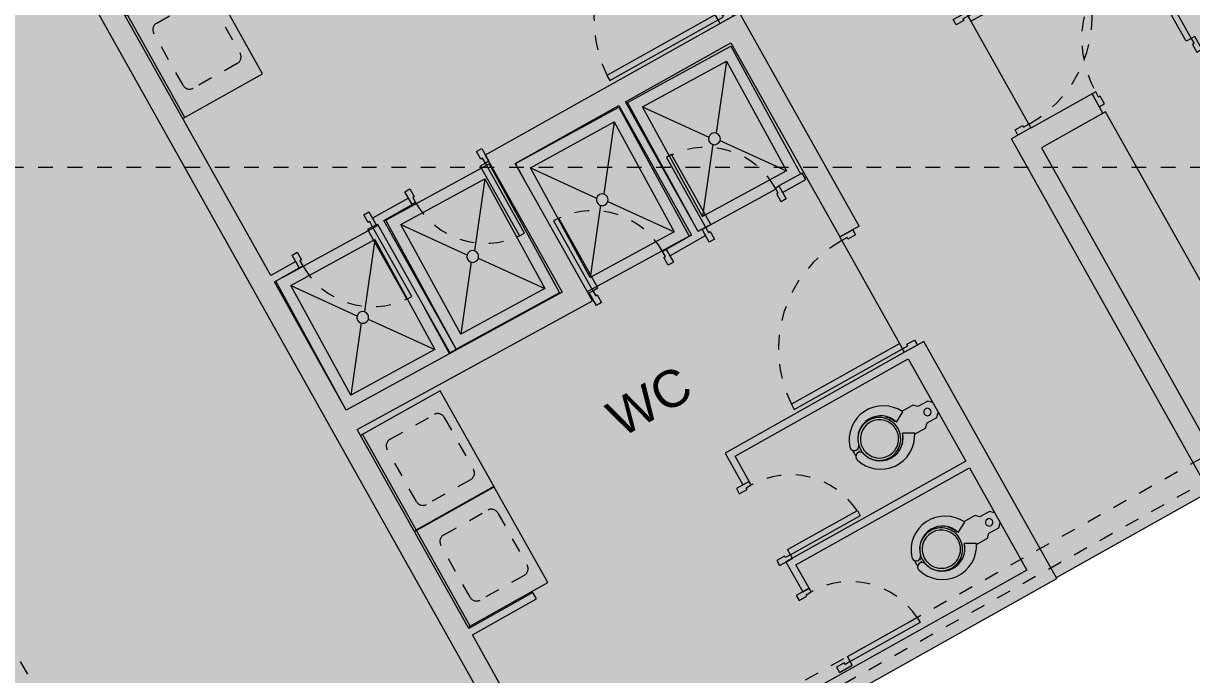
# Model space of a CAD drawing. Header units: metres. Extents: x -11.7 to 73.2, y 41.7 to 99.3.
# Drawn here: x 1.15 to 9.09, y 52.39 to 56.82 of the extents above; entities that cross this region are included whole.
import ezdxf

# ---------------------------------------------------------------- set-up
doc = ezdxf.new("R2010")
doc.units = ezdxf.units.M
for name, pattern in [('Dash dot dot', [0.020637, 0.00635, -0.004763, 0, -0.004763, 0, -0.004763]), ('LineaDiscontinua-1_5mm', [0.003, 0.0015, -0.0015]), ('LíneaDeRejilla', [0.021, 0.012, -0.003, 0.003, -0.003]), ('Oculto', [0.006, 0.004, -0.002])]:
    doc.linetypes.add(name, pattern=pattern)
for name, color, linetype, lineweight in [('A-DETL-GENF', 92, 'Continuous', 5), ('A-DETL-LNOC', 90, 'Oculto', 5), ('A-GENM', 13, 'Continuous', 5), ('A-MUEB', 31, 'Continuous', 5), ('A-MURO-ACHU', 111, 'Continuous', 9), ('A-PISO', 51, 'Continuous', 9), ('A-PISO-ACHU', 8, 'Continuous', 9), ('A-PUER', 31, 'Continuous', 5), ('A-PUER-MARC', 31, 'Continuous', 9), ('A-TEXT-NOTA', 2, 'Continuous', 5), ('A-WALL', 113, 'Continuous', 18), ('H-HID-APAR', 6, 'Continuous', 5), ('Q-CASE', 31, 'Dash dot dot', 5), ('S-REJI', 1, 'Continuous', 5)]:
    doc.layers.add(name, color=color, linetype=linetype, lineweight=lineweight)
doc.styles.add('Arial_3', font='Arial.ttf', dxfattribs={"height": 0.25})

# ---------------------------------------------------------------- blocks, each defined once
blk = doc.blocks.new('Puerta-Batiente-ConVentanaSuperior - 900x2200-HojaConDilataciones_3_-1594236-Nivel 1')
at = {"layer": 'A-PUER'}
for p, q in [((-0.382, 0.919), (-0.422, 0.919)), ((-0.422, 0.919), (-0.422, 0.075)), ((-0.382, 0.075), (-0.382, 0.919)), ((-0.422, 0.075), (-0.382, 0.075))]:
    blk.add_line(p, q, dxfattribs=at)
at = {"layer": 'A-PUER', "linetype": 'LineaDiscontinua-1_5mm'}
blk.add_arc((-0.422, 0.075), 0.844, 360, 87.28354, dxfattribs=at)
at = {"layer": 'A-PUER-MARC'}
for p, q in [((-0.45, -0.025), (-0.45, 0.075)), ((-0.45, 0.075), (-0.422, 0.075)), ((-0.422, 0.075), (-0.422, 0.035)), ((-0.422, 0.035), (-0.41, 0.035)), ((-0.41, 0.035), (-0.41, -0.025)), ((0.41, 0.035), (0.422, 0.035)), ((0.41, -0.025), (0.41, 0.035)), ((0.422, 0.035), (0.422, 0.075)), ((0.422, 0.075), (0.45, 0.075)), ((0.45, 0.075), (0.45, -0.025)), ((-0.41, -0.025), (-0.45, -0.025)), ((0.45, -0.025), (0.41, -0.025))]:
    blk.add_line(p, q, dxfattribs=at)
blk = doc.blocks.new('2D-DilatacionPuertas - Lineal-1594272-Nivel 1')
at = {"layer": 'A-GENM'}
blk.add_line((6.7158, 55.3466), (7.1285, 54.6104), dxfattribs=at)
blk = doc.blocks.new('M_Shower Stall-2D - M_Shower Stall-2D 80_100-V17-Nivel 1')
at = {"layer": 'H-HID-APAR'}
for p, q in [((0, 0), (0, 0.9993)), ((0.0559, 1), (0.7916, 1)), ((0.075, 0.925), (0.3711, 0.5289)), ((0.075, 0.075), (0.075, 0.925)), ((0.075, 0.925), (0.725, 0.925)), ((0.725, 0.925), (0.4289, 0.5289)), ((0.725, 0.925), (0.725, 0.075)), ((0.3724, 0.4724), (0.075, 0.075)), ((0.4276, 0.4724), (0.725, 0.075)), ((0.8, 0.3645), (0.8, 0)), ((0.725, 0.075), (0.075, 0.075))]:
    blk.add_line(p, q, dxfattribs=at)
for start, end in [(360, 180), (180, 360)]:
    blk.add_arc((0.4, 0.5), 0.04, start, end, dxfattribs=at)
blk = doc.blocks.new('M_Shower Stall-2D - M_Shower Stall-2D 80_100-V18-Nivel 1')
at = {"layer": 'H-HID-APAR'}
for p, q in [((0, 0), (0, 1)), ((0, 1), (0.8, 1)), ((0.8, 1), (0.8, 0)), ((0.075, 0.925), (0.3711, 0.5289)), ((0.075, 0.075), (0.075, 0.925)), ((0.075, 0.925), (0.725, 0.925)), ((0.725, 0.925), (0.4289, 0.5289)), ((0.725, 0.925), (0.725, 0.075)), ((0.3724, 0.4724), (0.075, 0.075)), ((0.4276, 0.4724), (0.725, 0.075)), ((0.8, 0), (0, 0)), ((0.725, 0.075), (0.075, 0.075))]:
    blk.add_line(p, q, dxfattribs=at)
for start, end in [(360, 180), (180, 360)]:
    blk.add_arc((0.4, 0.5), 0.04, start, end, dxfattribs=at)
blk = doc.blocks.new('M_Shower Stall-2D - M_Shower Stall-2D 80_100-V19-Nivel 1')
at = {"layer": 'H-HID-APAR'}
for p, q in [((0, 0.8669), (0, 1)), ((0, 1), (0.8, 1)), ((0.8, 1), (0.8, 0)), ((0.075, 0.925), (0.3711, 0.5289)), ((0.075, 0.075), (0.075, 0.925)), ((0.075, 0.925), (0.725, 0.925)), ((0.725, 0.925), (0.4289, 0.5289)), ((0.725, 0.925), (0.725, 0.075)), ((0.3724, 0.4724), (0.075, 0.075)), ((0.4276, 0.4724), (0.725, 0.075)), ((0.8, 0), (0.011, 0)), ((0.725, 0.075), (0.075, 0.075))]:
    blk.add_line(p, q, dxfattribs=at)
for start, end in [(360, 180), (180, 360)]:
    blk.add_arc((0.4, 0.5), 0.04, start, end, dxfattribs=at)
blk = doc.blocks.new('M_Shower Stall-2D - M_Shower Stall-2D 80_100-V20-Nivel 1')
at = {"layer": 'H-HID-APAR'}
for p, q in [((0, 0), (0, 1)), ((0, 1), (0.8, 1)), ((0.8, 1), (0.8, 0.0105)), ((0.075, 0.925), (0.3711, 0.5289)), ((0.075, 0.075), (0.075, 0.925)), ((0.075, 0.925), (0.725, 0.925)), ((0.725, 0.925), (0.4289, 0.5289)), ((0.725, 0.925), (0.725, 0.075)), ((0.3724, 0.4724), (0.075, 0.075)), ((0.4276, 0.4724), (0.725, 0.075)), ((0.6033, 0), (0.0592, 0)), ((0.725, 0.075), (0.075, 0.075))]:
    blk.add_line(p, q, dxfattribs=at)
for start, end in [(360, 180), (180, 360)]:
    blk.add_arc((0.4, 0.5), 0.04, start, end, dxfattribs=at)
blk = doc.blocks.new('Puerta-Batiente-HojaLisa - 600x1_400-1587083-Nivel 1')
at = {"layer": 'A-PUER'}
for p, q in [((-0.232, 0.569), (-0.272, 0.569)), ((-0.272, 0.569), (-0.272, 0.025)), ((-0.232, 0.025), (-0.232, 0.569)), ((-0.272, 0.025), (-0.232, 0.025))]:
    blk.add_line(p, q, dxfattribs=at)
at = {"layer": 'A-PUER', "linetype": 'LineaDiscontinua-1_5mm'}
blk.add_arc((-0.272, 0.025), 0.544, 360, 85.78327, dxfattribs=at)
at = {"layer": 'A-PUER-MARC'}
for p, q in [((-0.3, -0.075), (-0.3, 0.025)), ((-0.3, 0.025), (-0.272, 0.025)), ((-0.272, 0.025), (-0.272, -0.015)), ((0.272, -0.015), (0.272, 0.025)), ((0.272, 0.025), (0.3, 0.025)), ((0.3, 0.025), (0.3, -0.075)), ((-0.26, -0.075), (-0.3, -0.075)), ((-0.272, -0.015), (-0.26, -0.015)), ((-0.26, -0.015), (-0.26, -0.075)), ((0.26, -0.015), (0.272, -0.015)), ((0.26, -0.075), (0.26, -0.015)), ((0.3, -0.075), (0.26, -0.075))]:
    blk.add_line(p, q, dxfattribs=at)
blk = doc.blocks.new('Puerta-Batiente-HojaLisa - 600x1_400-1274801-Nivel 1')
at = {"layer": 'A-PUER'}
for p, q in [((-0.272, -0.569), (-0.272, -0.025)), ((-0.272, -0.025), (-0.232, -0.025)), ((-0.232, -0.025), (-0.232, -0.569)), ((-0.232, -0.569), (-0.272, -0.569))]:
    blk.add_line(p, q, dxfattribs=at)
at = {"layer": 'A-PUER', "linetype": 'LineaDiscontinua-1_5mm'}
blk.add_arc((-0.272, -0.025), 0.544, 274.21673, 0, dxfattribs=at)
at = {"layer": 'A-PUER-MARC'}
for p, q in [((-0.26, 0.075), (-0.3, 0.075)), ((-0.3, 0.075), (-0.3, -0.025)), ((-0.272, -0.025), (-0.272, 0.015)), ((-0.272, 0.015), (-0.26, 0.015)), ((-0.26, 0.015), (-0.26, 0.075)), ((0.3, 0.075), (0.26, 0.075)), ((0.26, 0.075), (0.26, 0.015)), ((0.26, 0.015), (0.272, 0.015)), ((0.272, 0.015), (0.272, -0.025)), ((0.3, -0.025), (0.3, 0.075)), ((-0.3, -0.025), (-0.272, -0.025)), ((0.272, -0.025), (0.3, -0.025))]:
    blk.add_line(p, q, dxfattribs=at)
blk = doc.blocks.new('M_Water Closet - Flush Valve - Floor Mounted - Public - 6_1 Lpf-V23-Nivel 1')
at = {"layer": 'H-HID-APAR'}
for p, q in [((-0.0381, 0), (-0.0635, -0.0254)), ((-0.0635, -0.0254), (-0.0635, -0.1016)), ((0.0635, -0.0254), (0.0381, 0)), ((0.0635, -0.1016), (0.0635, -0.0254)), ((-0.0635, -0.1016), (-0.0889, -0.127)), ((-0.0889, -0.127), (-0.0889, -0.2127)), ((0.0889, -0.127), (0.0635, -0.1016)), ((0.0889, -0.2127), (0.0889, -0.127)), ((-0.0429, -0.281), (-0.0825, -0.2088)), ((0.0826, -0.2088), (0.0429, -0.281)), ((-0.0063, -0.5968), (-0.0127, -0.5964))]:
    blk.add_line(p, q, dxfattribs=at)
at = {"layer": 'H-HID-APAR', "flags": 128}
for points in [[(-0.1113, -0.3249), (-0.1072, -0.3211), (-0.1025, -0.3169), (-0.0975, -0.3129), (-0.0924, -0.3091), (-0.0872, -0.3055), (-0.0818, -0.3021), (-0.0763, -0.299), (-0.0707, -0.296), (-0.065, -0.2933), (-0.0591, -0.2908), (-0.0532, -0.2886), (-0.0508, -0.2877)], [(0.0508, -0.2877), (0.0568, -0.2899), (0.0627, -0.2923), (0.0684, -0.2949), (0.0741, -0.2978), (0.0797, -0.3008), (0.0851, -0.3041), (0.0904, -0.3076), (0.0955, -0.3114), (0.1005, -0.3153), (0.1054, -0.3194), (0.11, -0.3237)], [(0.0142, -0.5962), (0.0089, -0.5967), (0.0025, -0.5969)]]:
    blk.add_lwpolyline(points, dxfattribs=at)
at = {"layer": 'H-HID-APAR'}
for centre, radius, start, end in [((0, -0.0635), 0.0254, 360, 180), ((0, -0.0635), 0.0254, 180, 360), ((0.0187, -0.4177), 0.2322, 115.8609, 252.57414), ((-0.0187, -0.4177), 0.2322, 287.42586, 64.1391), ((0.0024, -0.4294), 0.1552, 106.96329, 257.03671), ((0, -0.4382), 0.146, 0, 180), ((0, -0.4366), 0.1302, 90, 270), ((0, -0.4382), 0.1461, 118.11894, 123.43346), ((0, -0.4382), 0.1461, 105.28058, 108.5788), ((0, -0.4366), 0.1302, 270, 90), ((-0.0024, -0.4294), 0.1552, 282.96329, 73.03671), ((0, -0.4382), 0.146, 71.4212, 75.95714), ((0, -0.4382), 0.146, 56.56654, 61.88106), ((0, -0.4382), 0.1461, 161.44192, 165.97071), ((0, -0.4382), 0.1461, 146.59153, 151.90112), ((0, -0.4382), 0.1461, 132.2685, 137.75398), ((0, -0.4382), 0.146, 42.24602, 47.7315), ((0, -0.4382), 0.146, 28.09888, 33.40847), ((0, -0.4382), 0.1461, 14.02929, 18.55808), ((0, -0.4382), 0.1461, 180, 237.24005), ((0, -0.4382), 0.146, 301.64162, 0), ((0, -0.4382), 0.1461, 240.61494, 251.15914), ((-0.0416, -0.61), 0.0307, 252.57414, 72.57414), ((0, -0.4382), 0.146, 255.85513, 284.14487), ((0, -0.4382), 0.1968, 263.5978, 276.4022), ((0.0416, -0.61), 0.0307, 107.42586, 287.42586), ((0, -0.4382), 0.146, 288.84086, 299.38506)]:
    blk.add_arc(centre, radius, start, end, dxfattribs=at)
blk = doc.blocks.new('M_Water Closet - Flush Valve - Floor Mounted - Public - 6_1 Lpf-V24-Nivel 1')
at = {"layer": 'H-HID-APAR'}
for p, q in [((-0.0381, 0), (-0.0635, -0.0254)), ((-0.0635, -0.0254), (-0.0635, -0.1016)), ((0.0635, -0.0254), (0.0381, 0)), ((0.0635, -0.1016), (0.0635, -0.0254)), ((-0.0635, -0.1016), (-0.0889, -0.127)), ((-0.0889, -0.127), (-0.0889, -0.2127)), ((0.0889, -0.127), (0.0635, -0.1016)), ((0.0889, -0.2127), (0.0889, -0.127)), ((-0.0429, -0.281), (-0.0825, -0.2088)), ((0.0826, -0.2088), (0.0429, -0.281)), ((-0.0063, -0.5968), (-0.0127, -0.5964))]:
    blk.add_line(p, q, dxfattribs=at)
at = {"layer": 'H-HID-APAR', "flags": 128}
for points in [[(-0.1113, -0.3249), (-0.1072, -0.3211), (-0.1025, -0.3169), (-0.0975, -0.3129), (-0.0924, -0.3091), (-0.0872, -0.3055), (-0.0818, -0.3021), (-0.0763, -0.299), (-0.0707, -0.296), (-0.065, -0.2933), (-0.0591, -0.2908), (-0.0532, -0.2886), (-0.0508, -0.2877)], [(0.0508, -0.2877), (0.0568, -0.2899), (0.0627, -0.2923), (0.0684, -0.2949), (0.0741, -0.2978), (0.0797, -0.3008), (0.0851, -0.3041), (0.0904, -0.3076), (0.0955, -0.3114), (0.1005, -0.3153), (0.1054, -0.3194), (0.11, -0.3237)], [(0.0142, -0.5962), (0.0089, -0.5967), (0.0025, -0.5969)]]:
    blk.add_lwpolyline(points, dxfattribs=at)
at = {"layer": 'H-HID-APAR'}
for centre, radius, start, end in [((0, -0.0635), 0.0254, 360, 180), ((0, -0.0635), 0.0254, 180, 360), ((0.0187, -0.4177), 0.2322, 115.8609, 252.57414), ((-0.0187, -0.4177), 0.2322, 287.42586, 64.1391), ((0.0024, -0.4294), 0.1552, 106.96329, 257.03671), ((0, -0.4382), 0.146, 0, 180), ((0, -0.4366), 0.1302, 90, 270), ((0, -0.4382), 0.1461, 118.11894, 123.43346), ((0, -0.4382), 0.1461, 104.04286, 108.38644), ((0, -0.4366), 0.1302, 270, 90), ((-0.0024, -0.4294), 0.1552, 282.96329, 73.03671), ((0, -0.4382), 0.146, 71.4212, 75.95714), ((0, -0.4382), 0.146, 56.56654, 61.88106), ((0, -0.4382), 0.1461, 161.44192, 165.97071), ((0, -0.4382), 0.1461, 146.59153, 151.90112), ((0, -0.4382), 0.1461, 132.2685, 137.75398), ((0, -0.4382), 0.146, 42.24602, 47.7315), ((0, -0.4382), 0.1461, 28.09888, 33.40847), ((0, -0.4382), 0.1461, 14.02929, 17.3186), ((0, -0.4382), 0.1461, 180, 238.35838), ((0, -0.4382), 0.146, 301.64162, 0), ((0, -0.4382), 0.1461, 240.61494, 251.15914), ((-0.0416, -0.61), 0.0307, 252.57414, 72.57414), ((0, -0.4382), 0.1461, 255.85513, 283.93729), ((0, -0.4382), 0.1968, 263.5978, 276.4022), ((0.0416, -0.61), 0.0307, 107.42586, 287.42586), ((0, -0.4382), 0.146, 288.84086, 299.38506)]:
    blk.add_arc(centre, radius, start, end, dxfattribs=at)
blk = doc.blocks.new('M_Vanity Counter Top w Square Sink Hole - 600mm Depth-V25-Nivel 1')
at = {"layer": 'A-MUEB'}
for p, q in [((-1.2687, -0.0036), (-1.2687, -0.625)), ((-1.2687, -0.0191), (-0.5187, -0.0191)), ((-0.5187, -0.625), (-0.5187, -0.0036)), ((-1.2687, -0.625), (-0.5187, -0.625))]:
    blk.add_line(p, q, dxfattribs=at)
at = {"layer": 'Q-CASE'}
for p, q in [((-1.0969, -0.115), (-0.6905, -0.115)), ((-1.1477, -0.5092), (-1.1477, -0.1658)), ((-0.6397, -0.1658), (-0.6397, -0.5092)), ((-0.6905, -0.56), (-1.0969, -0.56))]:
    blk.add_line(p, q, dxfattribs=at)
for centre, start, end in [((-1.0969, -0.1658), 90, 180), ((-0.6905, -0.1658), 360, 90), ((-1.0969, -0.5092), 180, 270), ((-0.6905, -0.5092), 270, 360)]:
    blk.add_arc(centre, 0.0508, start, end, dxfattribs=at)
blk = doc.blocks.new('M_Vanity Counter Top w Square Sink Hole - 600mm Depth-V26-Nivel 1')
at = {"layer": 'A-MUEB'}
for p, q in [((-1.2687, -0.0033), (-1.2687, -0.625)), ((-1.2687, -0.0191), (-0.5187, -0.0191)), ((-0.5187, -0.625), (-0.5187, -0.0036)), ((-1.2687, -0.625), (-0.5187, -0.625))]:
    blk.add_line(p, q, dxfattribs=at)
at = {"layer": 'Q-CASE'}
for p, q in [((-1.0969, -0.115), (-0.6905, -0.115)), ((-1.1477, -0.5092), (-1.1477, -0.1658)), ((-0.6397, -0.1658), (-0.6397, -0.5092)), ((-0.6905, -0.56), (-1.0969, -0.56))]:
    blk.add_line(p, q, dxfattribs=at)
for centre, start, end in [((-1.0969, -0.1658), 90, 180), ((-0.6905, -0.1658), 360, 90), ((-1.0969, -0.5092), 180, 270), ((-0.6905, -0.5092), 270, 360)]:
    blk.add_arc(centre, 0.0508, start, end, dxfattribs=at)
blk = doc.blocks.new('M_Vanity Counter Top w Square Sink Hole - 600mm Depth-V27-Nivel 1')
at = {"layer": 'A-MUEB'}
for p, q in [((-1.2687, -0.0031), (-1.2687, -0.625)), ((-1.2687, -0.0191), (-0.4687, -0.0191)), ((-0.4687, -0.625), (-0.4687, -0.0031)), ((-1.2687, -0.625), (-0.4687, -0.625))]:
    blk.add_line(p, q, dxfattribs=at)
at = {"layer": 'Q-CASE'}
for p, q in [((-1.0719, -0.115), (-0.6655, -0.115)), ((-1.1227, -0.5092), (-1.1227, -0.1658)), ((-0.6147, -0.1658), (-0.6147, -0.5092)), ((-0.6655, -0.56), (-1.0719, -0.56))]:
    blk.add_line(p, q, dxfattribs=at)
for centre, start, end in [((-1.0719, -0.1658), 90, 180), ((-0.6655, -0.1658), 360, 90), ((-1.0719, -0.5092), 180, 270), ((-0.6655, -0.5092), 270, 360)]:
    blk.add_arc(centre, 0.0508, start, end, dxfattribs=at)
blk = doc.blocks.new('Puerta-Batiente-HojaLisa - 800x2200-V6-Nivel 1')
at = {"layer": 'A-PUER'}
for p, q in [((-0.372, -0.819), (-0.372, -0.075)), ((-0.372, -0.075), (-0.332, -0.075)), ((-0.332, -0.075), (-0.332, -0.819)), ((-0.332, -0.819), (-0.372, -0.819))]:
    blk.add_line(p, q, dxfattribs=at)
at = {"layer": 'A-PUER', "linetype": 'LineaDiscontinua-1_5mm'}
blk.add_arc((-0.372, -0.075), 0.744, 273.0819, 0, dxfattribs=at)
at = {"layer": 'A-PUER-MARC'}
for p, q in [((-0.36, 0.025), (-0.4, 0.025)), ((-0.4, 0.025), (-0.4, -0.075)), ((-0.36, -0.035), (-0.36, 0.025)), ((0.4, 0.025), (0.36, 0.025)), ((0.36, 0.025), (0.36, -0.035)), ((0.4, -0.075), (0.4, 0.025)), ((-0.4, -0.075), (-0.372, -0.075)), ((-0.372, -0.075), (-0.372, -0.035)), ((-0.372, -0.035), (-0.36, -0.035)), ((0.36, -0.035), (0.372, -0.035)), ((0.372, -0.035), (0.372, -0.075)), ((0.372, -0.075), (0.4, -0.075))]:
    blk.add_line(p, q, dxfattribs=at)
blk = doc.blocks.new('Mueble-LinosNOind parametrizado - tableros electricos-1646737-Nivel 1')
at = {"layer": 'A-DETL-GENF'}
blk.add_hatch(color=256, dxfattribs=at).paths.add_polyline_path([(2.4, -0.5), (2.4, 0), (0, 0), (0, -0.5), (2.1605, -0.5)], flags=0)
for p, q in [((2.4, 0), (0, 0)), ((0, 0), (0, -0.5)), ((2.4, -0.5), (2.4, 0)), ((0, -0.5), (2.4, -0.5))]:
    blk.add_line(p, q, dxfattribs=at)

msp = doc.modelspace()

# ---------------------------------------------------------------- hatches: boundary and pattern name
at = {"layer": 'A-DETL-GENF'}
h = msp.add_hatch(color=7, dxfattribs=at)
h.paths.add_polyline_path([(4.9172, 51.3927), (7.9722, 53.1052), (7.5822, 53.801), (6.4039, 53.1413), (6.4934, 52.9814), (6.4498, 52.957), (6.3358, 53.1605), (7.5577, 53.8447), (7.1666, 54.5424), (5.9901, 53.8802), (6.0863, 53.7084), (6.0427, 53.684), (5.9221, 53.8993), (7.273, 54.6593), (8.1733, 53.0532), (12.5758, 55.5225), (12.5025, 55.6533), (12.677, 55.7511), (11.479, 57.8882), (9.7344, 56.9103), (10.9324, 54.7732), (11.1068, 54.871), (11.1802, 54.7401), (9.2146, 53.6383), (7.8689, 56.039), (8.4166, 56.3436), (8.4899, 56.2127), (8.5087, 56.2207), (9.6822, 54.1272), (9.2495, 53.8827), (9.2721, 53.8425), (10.8015, 54.6998), (9.6035, 56.837), (9.1877, 56.6039), (9.1144, 56.7347), (12.8266, 58.8156), (12.9, 58.6848), (11.9588, 58.1572), (13.1567, 56.02), (13.8372, 56.4015), (13.0793, 57.7535), (13.4282, 57.9491), (14.1861, 56.597), (14.8839, 56.9882), (13.6859, 59.1253), (13.5978, 59.0759), (13.5245, 59.2068), (14.5276, 59.7691), (14.601, 59.6382), (14.5137, 59.5893), (15.7117, 57.4522), (16.6276, 57.9656), (15.4296, 60.1028), (15.2988, 60.0294), (15.2255, 60.1603), (15.8361, 60.5025), (17.1074, 58.2345), (18.8214, 59.1954), (17.5501, 61.4633), (17.681, 61.5367), (18.9523, 59.2687), (20.8059, 60.3078), (20.5003, 60.8529), (20.6312, 60.9263), (20.9368, 60.3811), (22.1798, 61.0779), (20.9819, 63.215), (19.7388, 62.5182), (20.1911, 61.7114), (20.0603, 61.638), (19.5346, 62.5757), (21.0394, 63.4192), (22.3107, 61.1512), (25.0366, 62.6792), (23.8386, 64.8164), (21.8978, 63.7284), (21.8244, 63.8593), (23.8951, 65.0224), (23.4551, 65.8075), (22.9099, 65.5019), (22.8365, 65.6327), (23.3817, 65.9383), (21.638, 69.0491), (1.2613, 57.6328), (1.2683, 57.6202), (2.1452, 58.1117), (2.2186, 57.9809), (1.4619, 57.5567), (2.8345, 55.1082), (3.0032, 55.2031), (3.0277, 55.1595), (2.8589, 55.0646), (3.3475, 54.193), (4.8156, 54.994), (4.2924, 55.9287), (6.0194, 56.8957), (6.833, 55.4444), (6.7021, 55.371), (5.9619, 56.6916), (5.2442, 56.2898), (5.7382, 55.4076), (5.7656, 55.4226), (5.7899, 55.3794), (5.5459, 55.242), (5.5214, 55.2856), (5.6946, 55.3831), (5.2006, 56.2653), (4.4961, 55.8683), (5.0208, 54.9351), (3.4208, 54.0621), (4.18, 52.7078), (4.6157, 52.953), (4.6402, 52.9094), (4.2045, 52.6641), (4.5467, 52.0535), (4.9824, 52.2987), (5.0069, 52.2552), (4.5712, 52.0099), (4.8566, 51.5008)], flags=0)
h.paths.add_polyline_path([(10.3267, 54.4909), (9.1531, 56.5844), (9.5893, 56.8289), (10.7628, 54.7354), (10.6994, 54.6998)], flags=0)
h.paths.add_polyline_path([(4.0515, 54.5828), (3.5587, 55.4584), (3.5505, 55.454), (3.526, 55.4974), (3.7695, 55.6344), (3.794, 55.5908), (3.6023, 55.4829), (4.0951, 54.6073)], flags=0)
h.paths.add_polyline_path([(6.3128, 55.6736), (6.2883, 55.7172), (6.4451, 55.8055), (6.4697, 55.7619), (6.3373, 55.6874)], flags=0)
h.paths.add_polyline_path([(7.4288, 56.824), (6.6212, 58.2648), (6.6241, 58.2664), (6.5508, 58.3973), (6.547, 58.3973), (5.6897, 59.9266), (5.7078, 59.9367), (5.6344, 60.0676), (5.7478, 60.1298), (7.4863, 57.0282), (8.2347, 57.4477), (8.308, 57.3169), (7.4725, 56.8485)], flags=0)
h.paths.add_polyline_path([(4.1077, 57.1095), (4.0833, 57.1531), (5.308, 57.8389), (5.3325, 57.7953), (4.1269, 57.1203)], flags=0)
h.paths.add_polyline_path([(15.3628, 57.2566), (15.3628, 57.2566), (15.3628, 57.2566)], flags=0)
h.paths.add_polyline_path([(5.4485, 57.6075), (4.517, 59.2692), (4.6478, 59.3426), (5.506, 57.8117), (5.7657, 57.9572), (5.839, 57.8264), (5.4985, 57.6355)], flags=0)
h.paths.add_polyline_path([(3.7901, 57.6766), (3.668, 57.8948), (3.7116, 57.9192), (3.7131, 57.9166), (4.8998, 58.5845), (4.9243, 58.5409), (3.7375, 57.873), (3.8338, 57.7011)], flags=0)
h.paths.add_polyline_path([(9.0931, 57.7569), (9.0197, 57.8878), (9.0145, 57.8878), (7.35, 60.8573), (7.4817, 60.929), (8.2787, 59.5072), (8.7903, 59.794), (8.8636, 59.6632), (8.701, 59.572), (9.4833, 58.1763), (9.1344, 57.9807), (9.1466, 57.9589), (10.025, 58.4513), (10.0984, 58.3204), (9.1144, 57.7689)], flags=0)
h.paths.add_polyline_path([(3.4075, 58.36), (3.2851, 58.5787), (3.3287, 58.6031), (3.4511, 58.3845)], flags=0)
h.paths.add_polyline_path([(10.8965, 58.7678), (10.8232, 58.8987), (11.7016, 59.3911), (11.689, 59.4113), (11.341, 59.2163), (10.5586, 60.612), (10.4038, 60.5265), (10.3305, 60.6574), (10.8336, 60.9394), (10.0358, 62.3628), (10.1666, 62.4361), (11.8324, 59.4644), (12.6611, 59.9289), (12.7344, 59.7981), (10.9817, 58.8156)], flags=0)
h.paths.add_polyline_path([(9.5615, 60.0543), (9.4881, 60.1852), (9.4907, 60.1866), (8.6926, 61.6099), (8.8235, 61.6832), (9.6216, 60.26), (9.6327, 60.2662), (9.706, 60.1353), (9.6216, 60.088)], flags=0)
h.paths.add_polyline_path([(13.5195, 60.2381), (11.7804, 63.3407), (11.9112, 63.414), (13.577, 60.4423), (14.4057, 60.9068), (14.479, 60.776), (13.577, 60.2704)], flags=0)
h.paths.add_polyline_path([(15.2639, 61.2165), (13.525, 64.3186), (13.6558, 64.392), (15.3947, 61.2899)], flags=0)
h.paths.add_polyline_path([(14.4564, 64.8407), (14.383, 64.9715), (17.2112, 66.5569), (17.2846, 66.426), (14.5031, 64.8669)], flags=0)
at = {"layer": 'A-MURO-ACHU'}
h = msp.add_hatch(color=256, dxfattribs=at)
h.paths.add_polyline_path([(9.1412, 53.7692), (9.2721, 53.8425), (9.2487, 53.8842), (9.246, 53.8827), (8.0725, 55.9763), (8.0741, 55.9797), (7.9998, 56.1123), (7.8689, 56.039), (9.0776, 53.8827)], flags=0)
h.paths.add_polyline_path([(7.4288, 56.824), (7.5597, 56.8974), (5.9431, 59.7814), (5.8122, 59.708), (6.5479, 58.3957), (6.5508, 58.3973), (6.6241, 58.2664), (6.6212, 58.2648), (7.3144, 57.0282)], flags=0)
h = msp.add_hatch(color=256, dxfattribs=at)
h.paths.add_polyline_path([(8.0741, 55.9797), (8.4899, 56.2127), (8.4166, 56.3436), (8.0008, 56.1105), (8.0725, 55.9825)], flags=0)
h.paths.add_polyline_path([(9.1877, 56.6039), (12.9, 58.6848), (12.8266, 58.8156), (9.1144, 56.7347), (9.1531, 56.6656)], flags=0)
h.paths.add_polyline_path([(13.5978, 59.0759), (14.1648, 59.3938), (14.0915, 59.5246), (13.5245, 59.2068)], flags=0)
h = msp.add_hatch(color=256, dxfattribs=at)
h.paths.add_polyline_path([(7.9722, 53.1052), (8.1031, 53.1785), (7.273, 54.6593), (7.1422, 54.586), (7.9311, 53.1785)], flags=0)
h.paths.add_polyline_path([(6.7021, 55.371), (6.833, 55.4444), (6.0194, 56.8957), (5.8886, 56.8224), (6.6863, 55.3993)], flags=0)
h.paths.add_polyline_path([(5.4485, 57.6075), (5.5793, 57.6808), (4.7704, 59.124), (4.6395, 59.0507), (5.4236, 57.6519)], flags=0)
for points in [[(7.0057, 47.36), (7.1365, 47.4335), (1.5845, 57.3382), (1.4536, 57.2648), (6.1611, 48.8667)], [(4.495, 55.8702), (5.9619, 56.6916), (5.8885, 56.8225), (4.4215, 56.001), (4.4627, 55.9277)], [(5.6946, 55.3831), (5.7382, 55.4076), (5.2442, 56.2898), (5.2006, 56.2653), (5.5594, 55.6246)], [(4.8891, 54.8632), (5.0208, 54.9351), (4.4215, 56.001), (4.2906, 55.9277), (4.8487, 54.9351)], [(4.0515, 54.5828), (4.0951, 54.6073), (3.6023, 55.4829), (3.5587, 55.4584), (3.8201, 54.994)], [(3.4208, 54.0621), (4.8891, 54.8632), (4.8156, 54.994), (3.3475, 54.193)], [(5.9466, 53.8557), (7.1666, 54.5424), (7.1422, 54.586), (5.9221, 53.8993), (5.9328, 53.8802)], [(6.4039, 53.1413), (7.5822, 53.801), (7.5577, 53.8447), (6.3795, 53.1849)], [(4.9905, 51.2618), (8.1764, 53.0477), (8.1031, 53.1785), (4.9172, 51.3927), (4.9874, 51.2674)], [(4.2045, 52.6641), (4.6402, 52.9094), (4.6157, 52.953), (4.18, 52.7078)]]:
    msp.add_hatch(color=256, dxfattribs=at).paths.add_polyline_path(points, flags=0)
h = msp.add_hatch(color=256, dxfattribs=at)
h.paths.add_polyline_path([(5.5459, 55.242), (5.7899, 55.3794), (5.7654, 55.4229), (5.5214, 55.2856)], flags=0)
h.paths.add_polyline_path([(6.3128, 55.6736), (6.4697, 55.7619), (6.4451, 55.8055), (6.2883, 55.7172), (6.2923, 55.71)], flags=0)
h = msp.add_hatch(color=256, dxfattribs=at)
h.paths.add_polyline_path([(2.8589, 55.0646), (3.0277, 55.1595), (3.0032, 55.2031), (2.8345, 55.1082), (2.8451, 55.0892)], flags=0)
h.paths.add_polyline_path([(3.5506, 55.4538), (3.794, 55.5908), (3.7695, 55.6344), (3.526, 55.4974), (3.5505, 55.454)], flags=0)
h = msp.add_hatch(color=256, dxfattribs=at)
h.paths.add_polyline_path([(6.4498, 52.957), (6.4934, 52.9814), (6.3795, 53.1849), (6.3358, 53.1605), (6.3795, 53.0826)], flags=0)
h.paths.add_polyline_path([(6.0427, 53.684), (6.0863, 53.7084), (5.9901, 53.8802), (5.9466, 53.8557), (6.029, 53.7084)], flags=0)
at = {"layer": 'A-PISO-ACHU'}
h = msp.add_hatch(color=256, dxfattribs=at)
h.paths.add_polyline_path([(36.0125, 46.0009), (54.4615, 46.0009), (54.4615, 47.4669), (53.1115, 47.4669), (53.1115, 48.2669), (31.5662, 48.2669), (31.5662, 48.2519), (28.8912, 48.2519), (28.8912, 48.2669), (19.8412, 48.2669), (19.8412, 48.2519), (17.2162, 48.2519), (17.2162, 48.2669), (12.1851, 48.2669), (12.1851, 47.4669), (10.8351, 47.4682), (10.8351, 49.341), (7.078, 47.231), (1.2507, 57.6268), (54.4823, 87.4505), (54.4815, 90.8752), (26.9282, 75.8394), (-5.7078, 57.4716), (-5.6848, 46.0009), (30.7057, 46.0009)], flags=0)
h.paths.add_polyline_path([(54.3115, 47.6169), (54.3115, 48.2669), (53.2615, 48.2669), (53.2615, 47.6169)], flags=0)

# ---------------------------------------------------------------- linework, layer by layer
at = {"layer": 'A-DETL-LNOC'}
msp.add_line((-6.6168, 45.023), (9.2323, 53.9072), dxfattribs=at)
at = {"layer": 'A-PISO'}
msp.add_line((25.2414, 62.6207), (8.1733, 53.0532), dxfattribs=at)
at = {"layer": 'A-WALL'}
for p, q in [((7.0791, 47.2291), (1.2578, 57.6142)), ((2.8345, 55.1082), (1.4619, 57.5567)), ((6.0194, 56.8957), (5.8886, 56.8224)), ((6.833, 55.4444), (6.0194, 56.8957)), ((5.8885, 56.8225), (4.2906, 55.9277)), ((5.2442, 56.2898), (5.9619, 56.6916)), ((5.9619, 56.6916), (6.7021, 55.371)), ((8.4166, 56.3436), (8.0008, 56.1105)), ((8.4899, 56.2127), (8.4166, 56.3436)), ((4.495, 55.8702), (5.2006, 56.2653)), ((5.2006, 56.2653), (5.6946, 55.3831)), ((5.7382, 55.4076), (5.2442, 56.2898)), ((8.0741, 55.9797), (8.4899, 56.2127)), ((7.9998, 56.1123), (7.8689, 56.039)), ((7.9998, 56.1123), (8.0008, 56.1105)), ((9.2146, 53.6383), (7.8689, 56.039)), ((4.2906, 55.9277), (4.8156, 54.994)), ((5.0208, 54.9351), (4.495, 55.8702)), ((6.4451, 55.8055), (6.2883, 55.7172)), ((6.3128, 55.6736), (6.4697, 55.7619)), ((6.4697, 55.7619), (6.4451, 55.8055)), ((6.2883, 55.7172), (6.3128, 55.6736)), ((3.7695, 55.6344), (3.526, 55.4974)), ((3.6023, 55.4829), (3.794, 55.5908)), ((3.794, 55.5908), (3.7695, 55.6344)), ((3.526, 55.4974), (3.5506, 55.4538)), ((3.5506, 55.4538), (3.5587, 55.4584)), ((3.5587, 55.4584), (4.0515, 54.5828)), ((4.0951, 54.6073), (3.6023, 55.4829)), ((6.833, 55.4444), (6.7021, 55.371)), ((5.6946, 55.3831), (5.5214, 55.2856)), ((5.5459, 55.242), (5.7899, 55.3794)), ((5.7654, 55.4229), (5.7382, 55.4076)), ((5.7899, 55.3794), (5.7654, 55.4229)), ((5.5214, 55.2856), (5.5459, 55.242)), ((3.0032, 55.2031), (2.8345, 55.1082)), ((3.0277, 55.1595), (3.0032, 55.2031)), ((2.8589, 55.0646), (3.0277, 55.1595)), ((3.3475, 54.193), (2.8589, 55.0646)), ((4.8156, 54.994), (3.3475, 54.193)), ((3.4208, 54.0621), (5.0208, 54.9351)), ((7.273, 54.6593), (7.1422, 54.586)), ((8.1764, 53.0477), (7.273, 54.6593)), ((4.0515, 54.5828), (4.0951, 54.6073)), ((7.1422, 54.586), (5.9221, 53.8993)), ((5.9901, 53.8802), (7.1666, 54.5424)), ((7.1666, 54.5424), (7.5577, 53.8447)), ((4.18, 52.7078), (3.4208, 54.0621)), ((5.9221, 53.8993), (6.0427, 53.684)), ((6.0863, 53.7084), (5.9901, 53.8802)), ((7.5577, 53.8447), (6.3358, 53.1605)), ((6.4039, 53.1413), (7.5822, 53.801)), ((7.5822, 53.801), (7.9722, 53.1052)), ((6.0427, 53.684), (6.0863, 53.7084)), ((6.3358, 53.1605), (6.4498, 52.957)), ((6.4934, 52.9814), (6.4039, 53.1413)), ((7.9722, 53.1052), (4.9172, 51.3927)), ((4.9905, 51.2618), (8.1764, 53.0477)), ((6.4498, 52.957), (6.4934, 52.9814)), ((4.6157, 52.953), (4.18, 52.7078)), ((4.2045, 52.6641), (4.6402, 52.9094)), ((4.6402, 52.9094), (4.6157, 52.953)), ((4.5467, 52.0535), (4.2045, 52.6641))]:
    msp.add_line(p, q, dxfattribs=at)
at = {"layer": 'S-REJI', "linetype": 'LíneaDeRejilla'}
for p, q in [((50.4265, 76.824), (1.7902, 49.5612)), ((6.7534, 55.8419), (0.5034, 55.8419)), ((50.3839, 55.8419), (6.7534, 55.8419)), ((2.9478, 49.2588), (-0.1176, 54.7054))]:
    msp.add_line(p, q, dxfattribs=at)

# ---------------------------------------------------------------- block references
at = {"layer": 'A-DETL-GENF', "rotation": 299.2725903057564}
msp.add_blockref('Mueble-LinosNOind parametrizado - tableros electricos-1646737-Nivel 1', (8.5087, 56.2207), dxfattribs=at)
at = {"layer": 'A-GENM', "rotation": 180}
msp.add_blockref('2D-DilatacionPuertas - Lineal-1594272-Nivel 1', (14.7019, 111.4834), dxfattribs=at)
at = {"layer": 'A-GENM'}
msp.add_blockref('2D-DilatacionPuertas - Lineal-1594272-Nivel 1', (0, 0), dxfattribs=at)
at = {"layer": 'A-MUEB', "rotation": 119.2725903057568}
for name, p in [('M_Vanity Counter Top w Square Sink Hole - 600mm Depth-V27-Nivel 1', (1.6132, 57.2806)), ('M_Vanity Counter Top w Square Sink Hole - 600mm Depth-V25-Nivel 1', (3.1871, 54.4718)), ('M_Vanity Counter Top w Square Sink Hole - 600mm Depth-V26-Nivel 1', (3.5517, 53.8213))]:
    msp.add_blockref(name, p, dxfattribs=at)
at = {"layer": 'A-PUER'}
for name, p, rotation in [('Puerta-Batiente-ConVentanaSuperior - 900x2200-HojaConDilataciones_3_-1594236-Nivel 1', (5.734, 57.2516), 119.2725903057572), ('Puerta-Batiente-HojaLisa - 800x2200-V6-Nivel 1', (8.8022, 56.4737), 209.2725903057572), ('Puerta-Batiente-ConVentanaSuperior - 900x2200-HojaConDilataciones_3_-1594236-Nivel 1', (7.7143, 56.4682), 299.2725903057571), ('Puerta-Batiente-HojaLisa - 600x1_400-1587083-Nivel 1', (6.0391, 55.5483), 29.37107627201626), ('Puerta-Batiente-HojaLisa - 600x1_400-1587083-Nivel 1', (4.0432, 55.7598), 209.3710762720163), ('Puerta-Batiente-HojaLisa - 600x1_400-1587083-Nivel 1', (5.2722, 55.1167), 29.37107627201626), ('Puerta-Batiente-HojaLisa - 600x1_400-1587083-Nivel 1', (3.2769, 55.3285), 209.3710762720163), ('Puerta-Batiente-ConVentanaSuperior - 900x2200-HojaConDilataciones_3_-1594236-Nivel 1', (6.9876, 55.0152), 119.2725903057572), ('Puerta-Batiente-HojaLisa - 600x1_400-1274801-Nivel 1', (6.2111, 53.4344), 119.2462708577015), ('Puerta-Batiente-HojaLisa - 600x1_400-1274801-Nivel 1', (6.6182, 52.7074), 119.2462708577015)]:
    msp.add_blockref(name, p, dxfattribs=dict(at, rotation=rotation))
at = {"layer": 'H-HID-APAR'}
for name, p, rotation in [('M_Shower Stall-2D - M_Shower Stall-2D 80_100-V20-Nivel 1', (5.7382, 55.4076), 28.6173471297181), ('M_Shower Stall-2D - M_Shower Stall-2D 80_100-V19-Nivel 1', (4.9755, 54.9932), 28.6173471297181), ('M_Shower Stall-2D - M_Shower Stall-2D 80_100-V18-Nivel 1', (4.0951, 54.6073), 28.6173471297181), ('M_Shower Stall-2D - M_Shower Stall-2D 80_100-V17-Nivel 1', (3.3475, 54.193), 28.6173471297181), ('M_Water Closet - Flush Valve - Floor Mounted - Public - 6_1 Lpf-V23-Nivel 1', (7.3524, 54.2109), 299.2725903057544), ('M_Water Closet - Flush Valve - Floor Mounted - Public - 6_1 Lpf-V24-Nivel 1', (7.7729, 53.4607), 299.2725903057544)]:
    msp.add_blockref(name, p, dxfattribs=dict(at, rotation=rotation))

# ---------------------------------------------------------------- texts
at = {"layer": 'A-TEXT-NOTA', "color": 7, "insert": (5.0925, 54.219), "char_height": 0.25, "width": 0.721519, "attachment_point": 1, "rotation": 29.59386, "style": 'Arial_3'}
msp.add_mtext('WC', dxfattribs=at)

doc.saveas('drawing.dxf')
